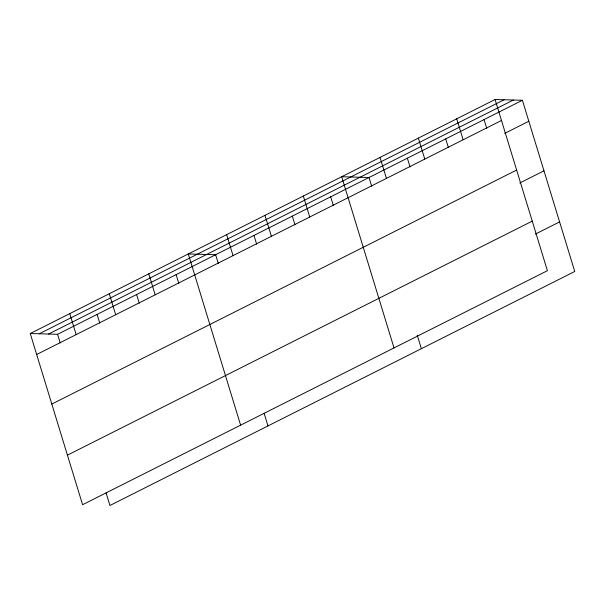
<?xml version="1.0" encoding="UTF-8"?>
<svg xmlns="http://www.w3.org/2000/svg" width="605" height="605" viewBox="0 0 605 605"><rect width="100%" height="100%" fill="white"/><g stroke="black" fill="none" stroke-linecap="round" stroke-linejoin="round"><path stroke-width="0.91" d="M495.071 99.507L547.404 270.7L82.59 504.721L30.25 333.529L495.071 99.507L522.41 100.279L574.75 271.471L109.929 505.493L106.072 492.871M39.272 333.779L504.094 99.764M48.566 334.043L513.388 100.029M30.25 333.529L57.596 334.3L522.41 100.279M36.663 354.5L501.477 120.478M504.646 133.425L528.823 121.25M51.818 404.072L516.64 170.058M519.801 182.997L543.978 170.822M67.435 455.149L532.249 221.127M535.417 234.074L559.595 221.899M484.06 119.586L486.738 128.328M456.722 118.814L463.135 139.785M445.719 138.893L448.388 147.628M418.373 138.121L424.786 159.092M407.369 158.2L410.039 166.935M380.023 157.429L386.436 178.399M371.689 186.242L369.02 177.507L341.681 176.736L394.014 347.928M417.223 335.178L421.36 348.699M330.67 196.814L333.347 205.549M303.332 196.043L309.745 217.013M292.328 216.121L294.998 224.856M264.982 215.35L271.395 236.321M253.979 235.428L256.649 244.163M226.633 234.657L233.046 255.628M218.299 263.47L215.63 254.728L188.291 253.964L240.624 425.156M264.113 413.306L267.97 425.928M176.123 274.625L178.793 283.359M148.777 273.853L155.19 294.824M136.609 294.514L139.286 303.249M109.271 293.743L115.684 314.713M97.103 314.403L99.772 323.146M69.756 313.632L76.169 334.61M57.596 334.3L60.266 343.035"/></g></svg>
